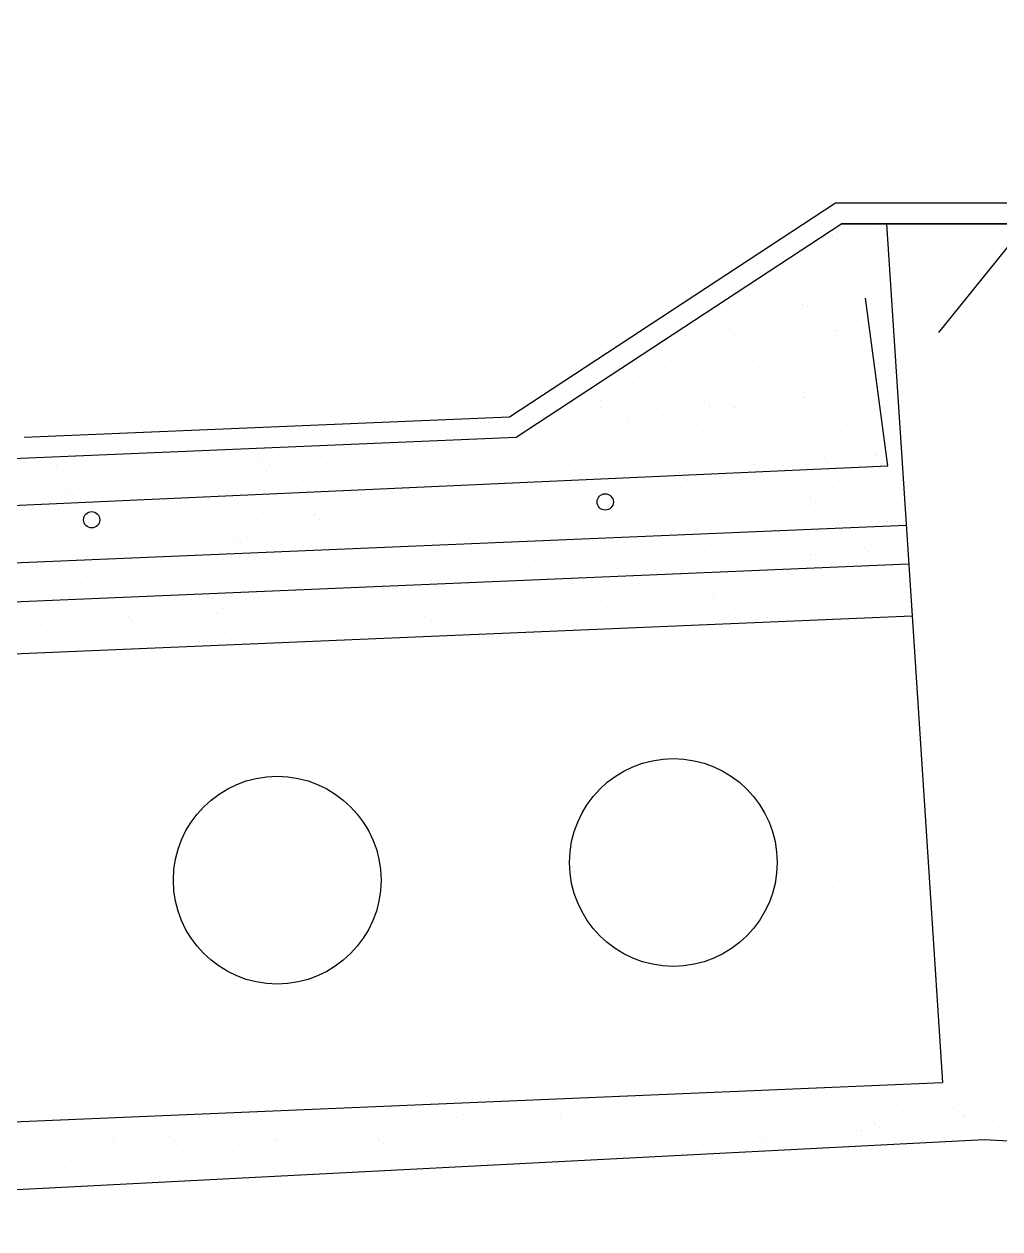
# Model space of a CAD drawing. Header units: metres. Extents: x 343608 to 349087, y 40929 to 44541.
# Drawn here: x 348001.6 to 348377.6, y 41380.9 to 41844.8 of the extents above; entities that cross this region are included whole.
import ezdxf

# ---------------------------------------------------------------- set-up
doc = ezdxf.new("R2010")
doc.units = ezdxf.units.M
doc.layers.add('加粗', color=6, linetype='Continuous')

msp = doc.modelspace()

# ---------------------------------------------------------------- hatches: boundary and pattern name
h = msp.add_hatch()
h.set_pattern_fill('AN31C', scale=200)
h.set_pattern_definition([(45, (0, 0), (-449.0128, 449.0128), [])])
h.paths.add_polyline_path([(348059.15, 41515.19, 1), (348139.15, 41515.19, 1)])
h.paths.add_polyline_path([(348211.77, 41522, 1), (348291.77, 41522, 1)])
h.paths.add_polyline_path([(347877.92, 41507.02, 1), (347957.92, 41507.02, 1)])
h.paths.add_polyline_path([(347707.6, 41492.05, 1), (347787.6, 41492.05, 1)])
h.paths.add_polyline_path([(349039.15, 41409.39), (349039.15, 41522.08), (349015.65, 41543.09), (349087.24, 41568.05), (349039.15, 41573.54), (349039.15, 41589.55), (348389.61, 41616.97), (348377.84, 41437.31)])
h.paths.add_polyline_path([(348441.55, 41522, -1), (348521.55, 41522, -1)])
h.paths.add_polyline_path([(348594.17, 41515.19, -1), (348674.17, 41515.19, -1)])
h.paths.add_polyline_path([(348855.39, 41507.02, -1), (348775.39, 41507.02, -1)])
h.paths.add_polyline_path([(349025.72, 41492.05, -1), (348945.72, 41492.05, -1)])

# ---------------------------------------------------------------- linework, layer by layer
for p, q in [((348353.98, 41726.02), (348449.93, 41844.83)), ((348316.66, 41767.86), (348416.66, 41767.86)), ((348333.83, 41767.86), (348343.71, 41616.97)), ((348312.99, 41763.58), (348312.99, 41763.58)), ((348328.3, 41765.67), (348328.3, 41765.67)), ((348314.83, 41761.89), (348314.83, 41761.89)), ((348300.73, 41756.15), (348300.73, 41756.15)), ((348310.32, 41753.92), (348310.32, 41753.92)), ((348323.53, 41753.92), (348323.53, 41753.92)), ((348323.9, 41755.71), (348323.9, 41755.71)), ((348326.91, 41756.49), (348326.91, 41756.49)), ((348329.11, 41756.39), (348329.11, 41756.39)), ((348290.05, 41750.25), (348290.05, 41750.25)), ((348296.99, 41752.16), (348296.99, 41752.16)), ((348302.19, 41752.85), (348302.19, 41752.85)), ((348316.98, 41752.99), (348316.98, 41752.99)), ((348321.2, 41750.3), (348321.2, 41750.3)), ((348287.84, 41746.26), (348287.84, 41746.26)), ((348293.47, 41745.14), (348293.47, 41745.14)), ((348313.42, 41746.14), (348313.42, 41746.14)), ((348333.48, 41744.8), (348333.48, 41744.8)), ((348305.23, 41740.58), (348305.23, 41740.58)), ((348335.33, 41743.11), (348335.33, 41743.11)), ((348274.35, 41735.91), (348274.35, 41735.91)), ((348301.36, 41736.88), (348301.36, 41736.88)), ((348303.42, 41736.02), (348303.42, 41736.02)), ((348327.54, 41737.22), (348327.54, 41737.22)), ((348305.27, 41734.33), (348305.27, 41734.33)), ((348333.12, 41731.03), (348333.12, 41731.03)), ((348338.33, 41731.72), (348338.33, 41731.72)), ((348346.46, 41732.79), (348346.46, 41732.79)), ((348360.04, 41734.57), (348360.04, 41734.57)), ((348262.29, 41726.66), (348262.29, 41726.66)), ((348262.77, 41727.84), (348262.77, 41727.84)), ((348273.36, 41727.25), (348273.36, 41727.25)), ((348288.47, 41726.99), (348288.47, 41726.99)), ((348293.91, 41727.89), (348293.91, 41727.89)), ((348306.21, 41727.49), (348306.21, 41727.49)), ((348311.41, 41728.17), (348311.41, 41728.17)), ((348313.97, 41726.36), (348313.97, 41726.36)), ((348314.05, 41726.87), (348314.05, 41726.87)), ((348319.54, 41729.24), (348319.54, 41729.24)), ((348325.05, 41727.95), (348325.05, 41727.95)), ((348341.06, 41727.84), (348341.06, 41727.84)), ((348353.98, 41726.02), (348353.98, 41726.02)), ((348356.2, 41728.01), (348356.2, 41728.01)), ((348367.24, 41728.17), (348367.24, 41728.17)), ((348265.71, 41722.15), (348265.71, 41722.15)), ((348266.99, 41725.15), (348266.99, 41725.15)), ((348275.2, 41725.56), (348275.2, 41725.56)), ((348279.29, 41723.94), (348279.29, 41723.94)), ((348284.49, 41724.63), (348284.49, 41724.63)), ((348292.62, 41725.7), (348292.62, 41725.7)), ((348298.13, 41725.21), (348298.13, 41725.21)), ((348329.27, 41725.26), (348329.27, 41725.26)), ((348355.82, 41724.33), (348355.82, 41724.33)), ((348360.41, 41725.32), (348360.41, 41725.32)), ((348243.3, 41718.47), (348243.3, 41718.47)), ((348245.14, 41716.78), (348245.14, 41716.78)), ((348249.4, 41716.76), (348249.4, 41716.76)), ((348252.37, 41720.4), (348252.37, 41720.4)), ((348257.58, 41721.08), (348257.58, 41721.08)), ((348274.98, 41716.64), (348274.98, 41716.64)), ((348283.9, 41717.59), (348283.9, 41717.59)), ((348301.99, 41717.61), (348301.99, 41717.61)), ((348323.92, 41717.24), (348323.92, 41717.24)), ((348353.75, 41717.83), (348353.75, 41717.83)), ((348251.03, 41715.42), (348251.03, 41715.42)), ((348282.17, 41715.48), (348282.17, 41715.48)), ((348313.31, 41715.54), (348313.31, 41715.54)), ((348325.76, 41715.55), (348325.76, 41715.55)), ((348364.52, 41716.36), (348364.52, 41716.36)), ((348375.59, 41715.65), (348375.59, 41715.65)), ((348253.84, 41708.81), (348253.84, 41708.81)), ((348262.92, 41707.39), (348262.92, 41707.39)), ((348289.1, 41707.72), (348289.1, 41707.72)), ((348293.86, 41708.47), (348293.86, 41708.47)), ((348334.46, 41707.58), (348334.46, 41707.58)), ((348341.69, 41708.57), (348341.69, 41708.57)), ((348235.92, 41706.42), (348235.92, 41706.42)), ((348239.71, 41702.74), (348239.71, 41702.74)), ((348270.85, 41702.8), (348270.85, 41702.8)), ((348295.7, 41706.78), (348295.7, 41706.78)), ((348301.99, 41702.85), (348301.99, 41702.85)), ((348315.43, 41702.81), (348315.43, 41702.81)), ((348320.63, 41703.49), (348320.63, 41703.49)), ((348328.76, 41704.56), (348328.76, 41704.56)), ((348333.13, 41702.91), (348333.13, 41702.91)), ((348374.48, 41707.24), (348374.48, 41707.24)), ((348376.32, 41705.55), (348376.32, 41705.55)), ((348223.78, 41700.03), (348223.78, 41700.03)), ((348243.92, 41700.05), (348243.92, 41700.05)), ((348263.8, 41699.69), (348263.8, 41699.69)), ((348275.07, 41700.11), (348275.07, 41700.11)), ((348288.51, 41699.26), (348288.51, 41699.26)), ((348293.71, 41699.95), (348293.71, 41699.95)), ((348301.84, 41701.02), (348301.84, 41701.02)), ((348304.4, 41698.8), (348304.4, 41698.8)), ((348306.21, 41700.17), (348306.21, 41700.17)), ((348337.35, 41700.22), (348337.35, 41700.22)), ((348223.86, 41697.16), (348223.86, 41697.16)), ((348248.01, 41693.93), (348248.01, 41693.93)), ((348250.03, 41697.5), (348250.03, 41697.5)), ((348261.59, 41695.72), (348261.59, 41695.72)), ((348265.64, 41698), (348265.64, 41698)), ((348266.8, 41696.41), (348266.8, 41696.41)), ((348274.93, 41697.48), (348274.93, 41697.48)), ((348275.61, 41697.37), (348275.61, 41697.37)), ((348212.96, 41689.32), (348212.96, 41689.32)), ((348221.09, 41690.39), (348221.09, 41690.39)), ((348227.96, 41690.32), (348227.96, 41690.32)), ((348233.74, 41690.91), (348233.74, 41690.91)), ((348234.67, 41692.18), (348234.67, 41692.18)), ((348235.58, 41689.22), (348235.58, 41689.22)), ((348239.88, 41692.86), (348239.88, 41692.86)), ((348259.1, 41690.38), (348259.1, 41690.38)), ((348274.34, 41690.03), (348274.34, 41690.03)), ((348290.25, 41690.44), (348290.25, 41690.44)), ((348314.35, 41689.68), (348314.35, 41689.68)), ((348321.39, 41690.49), (348321.39, 41690.49)), ((348180.84, 41685.09), (348180.84, 41685.09)), ((348194.17, 41686.85), (348194.17, 41686.85)), ((348207.75, 41688.63), (348207.75, 41688.63)), ((348210.96, 41687.27), (348210.96, 41687.27)), ((348236.55, 41687.15), (348236.55, 41687.15)), ((348263.55, 41688.12), (348263.55, 41688.12)), ((348316.2, 41688), (348316.2, 41688)), ((348124.9, 41681.67), (348124.9, 41681.67)), ((348140.34, 41679.76), (348140.34, 41679.76)), ((348153.92, 41681.55), (348153.92, 41681.55)), ((348159.12, 41682.23), (348159.12, 41682.23)), ((348163.66, 41682.48), (348163.66, 41682.48)), ((348167.25, 41683.3), (348167.25, 41683.3)), ((348203.67, 41682.14), (348203.67, 41682.14)), ((348205.52, 41680.45), (348205.52, 41680.45)), ((348244.28, 41681.25), (348244.28, 41681.25)), ((348284.29, 41680.91), (348284.29, 41680.91)), ((348324.9, 41680.02), (348324.9, 41680.02)), ((348337.98, 41679.89), (348337.98, 41679.89)), ((348012.38, 41675.81), (348012.38, 41675.81)), ((348029.79, 41677.3), (348029.79, 41677.3)), ((348052.98, 41674.93), (348052.98, 41674.93)), ((348060.93, 41677.36), (348060.93, 41677.36)), ((348066.95, 41675.53), (348066.95, 41675.53)), ((348092.08, 41677.42), (348092.08, 41677.42)), ((348093.13, 41675.86), (348093.13, 41675.86)), ((348105.29, 41675.14), (348105.29, 41675.14)), ((348113.42, 41676.21), (348113.42, 41676.21)), ((348118.71, 41675.74), (348118.71, 41675.74)), ((348123.22, 41677.47), (348123.22, 41677.47)), ((348127, 41678), (348127, 41678)), ((348132.21, 41678.69), (348132.21, 41678.69)), ((348145.72, 41676.71), (348145.72, 41676.71)), ((348154.36, 41677.53), (348154.36, 41677.53)), ((348158.58, 41674.84), (348158.58, 41674.84)), ((348171.9, 41677.04), (348171.9, 41677.04)), ((348185.5, 41677.59), (348185.5, 41677.59)), ((348189.72, 41674.9), (348189.72, 41674.9)), ((348197.48, 41676.92), (348197.48, 41676.92)), ((348216.64, 41677.64), (348216.64, 41677.64)), ((348220.86, 41674.96), (348220.86, 41674.96)), ((348224.49, 41677.89), (348224.49, 41677.89)), ((348247.78, 41677.7), (348247.78, 41677.7)), ((348250.66, 41678.23), (348250.66, 41678.23)), ((348252, 41675.01), (348252, 41675.01)), ((348278.92, 41677.75), (348278.92, 41677.75)), ((348283.14, 41675.07), (348283.14, 41675.07)), ((348286.14, 41679.22), (348286.14, 41679.22)), ((348302.93, 41675.27), (348302.93, 41675.27)), ((348310.07, 41677.81), (348310.07, 41677.81)), ((348311.06, 41676.34), (348311.06, 41676.34)), ((348314.28, 41675.13), (348314.28, 41675.13)), ((348324.65, 41678.13), (348324.65, 41678.13)), ((348329.43, 41679.41), (348329.43, 41679.41)), ((348329.85, 41678.82), (348329.85, 41678.82)), ((348002.87, 41674.56), (348002.87, 41674.56)), ((348014.22, 41674.13), (348014.22, 41674.13)), ((348014.36, 41674.68), (348014.36, 41674.68)), ((348034.01, 41674.62), (348034.01, 41674.62)), ((348039.95, 41674.55), (348039.95, 41674.55)), ((348065.15, 41674.67), (348065.15, 41674.67)), ((348073.17, 41670.91), (348073.17, 41670.91)), ((348078.37, 41671.6), (348078.37, 41671.6)), ((348086.5, 41672.67), (348086.5, 41672.67)), ((348092.99, 41674.59), (348092.99, 41674.59)), ((348094.84, 41672.9), (348094.84, 41672.9)), ((348096.29, 41674.73), (348096.29, 41674.73)), ((348100.08, 41674.46), (348100.08, 41674.46)), ((348127.43, 41674.79), (348127.43, 41674.79)), ((348133.6, 41673.7), (348133.6, 41673.7)), ((348173.61, 41673.36), (348173.61, 41673.36)), ((348175.46, 41671.67), (348175.46, 41671.67)), ((348214.22, 41672.47), (348214.22, 41672.47)), ((348254.23, 41672.13), (348254.23, 41672.13)), ((348256.07, 41670.44), (348256.07, 41670.44)), ((348270.81, 41671.04), (348270.81, 41671.04)), ((348276.02, 41671.73), (348276.02, 41671.73)), ((348284.15, 41672.8), (348284.15, 41672.8)), ((348294.84, 41671.25), (348294.84, 41671.25)), ((348297.73, 41674.59), (348297.73, 41674.59)), ((348334.85, 41670.9), (348334.85, 41670.9)), ((348022.92, 41666.15), (348022.92, 41666.15)), ((348032.67, 41665.58), (348032.67, 41665.58)), ((348046.25, 41667.37), (348046.25, 41667.37)), ((348051.45, 41668.06), (348051.45, 41668.06)), ((348054.06, 41665.63), (348054.06, 41665.63)), ((348059.58, 41669.13), (348059.58, 41669.13)), ((348062.93, 41665.81), (348062.93, 41665.81)), ((348106.65, 41666.48), (348106.65, 41666.48)), ((348132.83, 41666.82), (348132.83, 41666.82)), ((348158.41, 41666.69), (348158.41, 41666.69)), ((348185.42, 41667.67), (348185.42, 41667.67)), ((348211.59, 41668), (348211.59, 41668)), ((348230.31, 41665.71), (348230.31, 41665.71)), ((348237.18, 41667.88), (348237.18, 41667.88)), ((348243.89, 41667.5), (348243.89, 41667.5)), ((348249.1, 41668.19), (348249.1, 41668.19)), ((348257.23, 41669.26), (348257.23, 41669.26)), ((348315.94, 41669.06), (348315.94, 41669.06)), ((348336.69, 41669.21), (348336.69, 41669.21)), ((348005.75, 41662.04), (348005.75, 41662.04)), ((348018.05, 41664.89), (348018.05, 41664.89)), ((348019.33, 41663.83), (348019.33, 41663.83)), ((348024.54, 41664.51), (348024.54, 41664.51)), ((348027.89, 41665.3), (348027.89, 41665.3)), ((348049.19, 41664.94), (348049.19, 41664.94)), ((348064.78, 41664.12), (348064.78, 41664.12)), ((348079.64, 41665.51), (348079.64, 41665.51)), ((348080.33, 41665), (348080.33, 41665)), ((348103.54, 41664.93), (348103.54, 41664.93)), ((348111.47, 41665.06), (348111.47, 41665.06)), ((348142.62, 41665.11), (348142.62, 41665.11)), ((348143.55, 41664.58), (348143.55, 41664.58)), ((348145.39, 41662.89), (348145.39, 41662.89)), ((348173.76, 41665.17), (348173.76, 41665.17)), ((348184.16, 41663.7), (348184.16, 41663.7)), ((348195.26, 41661.1), (348195.26, 41661.1)), ((348203.39, 41662.17), (348203.39, 41662.17)), ((348204.9, 41665.23), (348204.9, 41665.23)), ((348216.97, 41663.96), (348216.97, 41663.96)), ((348222.18, 41664.64), (348222.18, 41664.64)), ((348236.04, 41665.28), (348236.04, 41665.28)), ((348264.77, 41662.47), (348264.77, 41662.47)), ((348267.18, 41665.34), (348267.18, 41665.34)), ((348298.32, 41665.4), (348298.32, 41665.4)), ((348304.79, 41662.13), (348304.79, 41662.13)), ((348329.46, 41665.45), (348329.46, 41665.45)), ((348032.87, 41657.03), (348032.87, 41657.03)), ((348093.76, 41656.59), (348093.76, 41656.59)), ((348119.34, 41656.47), (348119.34, 41656.47)), ((348146.35, 41657.44), (348146.35, 41657.44)), ((348163.14, 41656.87), (348163.14, 41656.87)), ((348168.34, 41657.55), (348168.34, 41657.55)), ((348172.53, 41657.78), (348172.53, 41657.78)), ((348176.47, 41658.62), (348176.47, 41658.62)), ((348190.06, 41660.41), (348190.06, 41660.41)), ((348198.11, 41657.65), (348198.11, 41657.65)), ((348303.88, 41659.81), (348303.88, 41659.81)), ((348306.63, 41660.44), (348306.63, 41660.44)), ((348330.06, 41660.14), (348330.06, 41660.14)), ((347706.25, 41625.09), (348341.42, 41651.91)), ((348006.73, 41652.2), (348006.73, 41652.2)), ((348014.99, 41655.41), (348014.99, 41655.41)), ((348034.71, 41655.34), (348034.71, 41655.34)), ((348037.87, 41652.26), (348037.87, 41652.26)), ((348040.58, 41655.28), (348040.58, 41655.28)), ((348067.58, 41656.26), (348067.58, 41656.26)), ((348069.01, 41652.32), (348069.01, 41652.32)), ((348073.48, 41656.15), (348073.48, 41656.15)), ((348100.15, 41652.37), (348100.15, 41652.37)), ((348113.49, 41655.8), (348113.49, 41655.8)), ((348115.33, 41654.12), (348115.33, 41654.12)), ((348131.29, 41652.43), (348131.29, 41652.43)), ((348136.22, 41653.32), (348136.22, 41653.32)), ((348141.43, 41654.01), (348141.43, 41654.01)), ((348149.56, 41655.08), (348149.56, 41655.08)), ((348154.09, 41654.92), (348154.09, 41654.92)), ((348162.43, 41652.49), (348162.43, 41652.49)), ((348193.58, 41652.54), (348193.58, 41652.54)), ((348194.11, 41654.58), (348194.11, 41654.58)), ((348195.95, 41652.89), (348195.95, 41652.89)), ((348224.72, 41652.6), (348224.72, 41652.6)), ((348234.71, 41653.69), (348234.71, 41653.69)), ((348255.86, 41652.66), (348255.86, 41652.66)), ((348274.73, 41653.35), (348274.73, 41653.35)), ((348276.57, 41651.66), (348276.57, 41651.66)), ((348287, 41652.71), (348287, 41652.71)), ((348315.33, 41652.46), (348315.33, 41652.46)), ((348318.14, 41652.77), (348318.14, 41652.77)), ((348320.28, 41651.67), (348320.28, 41651.67)), ((348333.87, 41653.45), (348333.87, 41653.45)), ((348339.07, 41654.14), (348339.07, 41654.14)), ((348002.81, 41648.26), (348002.81, 41648.26)), ((348010.94, 41649.52), (348010.94, 41649.52)), ((348042.09, 41649.57), (348042.09, 41649.57)), ((348043.41, 41647.37), (348043.41, 41647.37)), ((348073.23, 41649.63), (348073.23, 41649.63)), ((348083.43, 41647.03), (348083.43, 41647.03)), ((348095.72, 41647.99), (348095.72, 41647.99)), ((348104.37, 41649.69), (348104.37, 41649.69)), ((348107.28, 41647.22), (348107.28, 41647.22)), ((348109.3, 41649.78), (348109.3, 41649.78)), ((348114.51, 41650.47), (348114.51, 41650.47)), ((348122.64, 41651.54), (348122.64, 41651.54)), ((348133.46, 41647.55), (348133.46, 41647.55)), ((348135.51, 41649.74), (348135.51, 41649.74)), ((348159.04, 41647.43), (348159.04, 41647.43)), ((348166.65, 41649.8), (348166.65, 41649.8)), ((348186.05, 41648.4), (348186.05, 41648.4)), ((348197.79, 41649.86), (348197.79, 41649.86)), ((348212.22, 41648.73), (348212.22, 41648.73)), ((348228.93, 41649.91), (348228.93, 41649.91)), ((348260.08, 41649.97), (348260.08, 41649.97)), ((348285.24, 41647.05), (348285.24, 41647.05)), ((348290.99, 41649.92), (348290.99, 41649.92)), ((348291.22, 41650.03), (348291.22, 41650.03)), ((348293.37, 41648.12), (348293.37, 41648.12)), ((348306.95, 41649.91), (348306.95, 41649.91)), ((348312.15, 41650.59), (348312.15, 41650.59)), ((348316.57, 41649.79), (348316.57, 41649.79)), ((348322.36, 41650.08), (348322.36, 41650.08)), ((348004.65, 41646.57), (348004.65, 41646.57)), ((348028.52, 41646.03), (348028.52, 41646.03)), ((348054.69, 41646.36), (348054.69, 41646.36)), ((348055.47, 41642.69), (348055.47, 41642.69)), ((348060.67, 41643.38), (348060.67, 41643.38)), ((348068.8, 41644.45), (348068.8, 41644.45)), ((348080.27, 41646.24), (348080.27, 41646.24)), ((348082.39, 41646.24), (348082.39, 41646.24)), ((348085.27, 41645.34), (348085.27, 41645.34)), ((348087.59, 41646.92), (348087.59, 41646.92)), ((348124.03, 41646.14), (348124.03, 41646.14)), ((348164.05, 41645.8), (348164.05, 41645.8)), ((348165.89, 41644.11), (348165.89, 41644.11)), ((348204.65, 41644.92), (348204.65, 41644.92)), ((348244.67, 41644.57), (348244.67, 41644.57)), ((348246.51, 41642.88), (348246.51, 41642.88)), ((348253.11, 41642.82), (348253.11, 41642.82)), ((348258.32, 41643.51), (348258.32, 41643.51)), ((348266.45, 41644.58), (348266.45, 41644.58)), ((348280.03, 41646.37), (348280.03, 41646.37)), ((348285.27, 41643.69), (348285.27, 41643.69)), ((348325.29, 41643.34), (348325.29, 41643.34)), ((348013.35, 41638.6), (348013.35, 41638.6)), ((348026.13, 41639.85), (348026.13, 41639.85)), ((348028.55, 41639.15), (348028.55, 41639.15)), ((348033.76, 41639.83), (348033.76, 41639.83)), ((348041.89, 41640.91), (348041.89, 41640.91)), ((348053.37, 41638.25), (348053.37, 41638.25)), ((348057.27, 41639.9), (348057.27, 41639.9)), ((348088.41, 41639.96), (348088.41, 41639.96)), ((348119.55, 41640.02), (348119.55, 41640.02)), ((348146.98, 41638.17), (348146.98, 41638.17)), ((348150.69, 41640.07), (348150.69, 41640.07)), ((348173.16, 41638.51), (348173.16, 41638.51)), ((348181.83, 41640.13), (348181.83, 41640.13)), ((348198.74, 41638.38), (348198.74, 41638.38)), ((348212.97, 41640.19), (348212.97, 41640.19)), ((348226.19, 41639.28), (348226.19, 41639.28)), ((348231.4, 41639.96), (348231.4, 41639.96)), ((348239.53, 41641.03), (348239.53, 41641.03)), ((348244.12, 41640.24), (348244.12, 41640.24)), ((348251.92, 41639.69), (348251.92, 41639.69)), ((348275.26, 41640.3), (348275.26, 41640.3)), ((348277.5, 41639.57), (348277.5, 41639.57)), ((348304.51, 41640.54), (348304.51, 41640.54)), ((348306.4, 41640.36), (348306.4, 41640.36)), ((348327.13, 41641.66), (348327.13, 41641.66)), ((348330.69, 41640.88), (348330.69, 41640.88)), ((348337.54, 41640.41), (348337.54, 41640.41)), ((347706.25, 41610.08), (348342.41, 41636.94)), ((348006.84, 41636.29), (348006.84, 41636.29)), ((348014.97, 41637.36), (348014.97, 41637.36)), ((348015.62, 41636.14), (348015.62, 41636.14)), ((348041.21, 41636.02), (348041.21, 41636.02)), ((348055.21, 41636.56), (348055.21, 41636.56)), ((348068.21, 41636.99), (348068.21, 41636.99)), ((348093.97, 41637.37), (348093.97, 41637.37)), ((348094.39, 41637.32), (348094.39, 41637.32)), ((348119.97, 41637.2), (348119.97, 41637.2)), ((348133.99, 41637.02), (348133.99, 41637.02)), ((348135.83, 41635.33), (348135.83, 41635.33)), ((348174.59, 41636.14), (348174.59, 41636.14)), ((348185.69, 41633.95), (348185.69, 41633.95)), ((348199.28, 41635.73), (348199.28, 41635.73)), ((348204.48, 41636.42), (348204.48, 41636.42)), ((348212.61, 41637.49), (348212.61, 41637.49)), ((348214.61, 41635.8), (348214.61, 41635.8)), ((348216.45, 41634.11), (348216.45, 41634.11)), ((348255.21, 41634.91), (348255.21, 41634.91)), ((348295.22, 41634.57), (348295.22, 41634.57)), ((348335.83, 41633.68), (348335.83, 41633.68)), ((348023.31, 41629.47), (348023.31, 41629.47)), ((348063.91, 41628.59), (348063.91, 41628.59)), ((348145.44, 41628.65), (348145.44, 41628.65)), ((348150.65, 41629.33), (348150.65, 41629.33)), ((348158.78, 41630.4), (348158.78, 41630.4)), ((348172.36, 41632.19), (348172.36, 41632.19)), ((348177.56, 41632.88), (348177.56, 41632.88)), ((348186.68, 41629.13), (348186.68, 41629.13)), ((348212.85, 41629.47), (348212.85, 41629.47)), ((348238.44, 41629.34), (348238.44, 41629.34)), ((348265.44, 41630.32), (348265.44, 41630.32)), ((348291.62, 41630.65), (348291.62, 41630.65)), ((348297.07, 41632.88), (348297.07, 41632.88)), ((348317.2, 41630.53), (348317.2, 41630.53)), ((348002.14, 41625.79), (348002.14, 41625.79)), ((348014.8, 41627.16), (348014.8, 41627.16)), ((348019.02, 41624.48), (348019.02, 41624.48)), ((348025.15, 41627.79), (348025.15, 41627.79)), ((348029.15, 41626.76), (348029.15, 41626.76)), ((348045.95, 41627.22), (348045.95, 41627.22)), ((348050.16, 41624.53), (348050.16, 41624.53)), ((348055.32, 41627.1), (348055.32, 41627.1)), ((348077.09, 41627.28), (348077.09, 41627.28)), ((348080.9, 41626.97), (348080.9, 41626.97)), ((348081.3, 41624.59), (348081.3, 41624.59)), ((348103.93, 41628.25), (348103.93, 41628.25)), ((348105.77, 41626.56), (348105.77, 41626.56)), ((348107.91, 41627.95), (348107.91, 41627.95)), ((348108.23, 41627.33), (348108.23, 41627.33)), ((348112.45, 41624.65), (348112.45, 41624.65)), ((348118.52, 41625.1), (348118.52, 41625.1)), ((348123.73, 41625.79), (348123.73, 41625.79)), ((348131.86, 41626.86), (348131.86, 41626.86)), ((348134.09, 41628.28), (348134.09, 41628.28)), ((348139.37, 41627.39), (348139.37, 41627.39)), ((348143.59, 41624.7), (348143.59, 41624.7)), ((348144.53, 41627.36), (348144.53, 41627.36)), ((348159.67, 41628.16), (348159.67, 41628.16)), ((348170.51, 41627.45), (348170.51, 41627.45)), ((348174.73, 41624.76), (348174.73, 41624.76)), ((348184.54, 41627.02), (348184.54, 41627.02)), ((348186.39, 41625.33), (348186.39, 41625.33)), ((348201.65, 41627.5), (348201.65, 41627.5)), ((348205.87, 41624.82), (348205.87, 41624.82)), ((348225.15, 41626.13), (348225.15, 41626.13)), ((348232.79, 41627.56), (348232.79, 41627.56)), ((348237.01, 41624.87), (348237.01, 41624.87)), ((348263.94, 41627.62), (348263.94, 41627.62)), ((348265.16, 41625.79), (348265.16, 41625.79)), ((348267.01, 41624.1), (348267.01, 41624.1)), ((348268.15, 41624.93), (348268.15, 41624.93)), ((348295.08, 41627.67), (348295.08, 41627.67)), ((348299.29, 41624.99), (348299.29, 41624.99)), ((348305.77, 41624.91), (348305.77, 41624.91)), ((348316.17, 41625.23), (348316.17, 41625.23)), ((348321.37, 41625.92), (348321.37, 41625.92)), ((348326.22, 41627.73), (348326.22, 41627.73)), ((348329.5, 41626.99), (348329.5, 41626.99)), ((348330.44, 41625.04), (348330.44, 41625.04)), ((348033.85, 41619.81), (348033.85, 41619.81)), ((348073.86, 41619.47), (348073.86, 41619.47)), ((348078.02, 41619.77), (348078.02, 41619.77)), ((348091.61, 41621.56), (348091.61, 41621.56)), ((348096.81, 41622.24), (348096.81, 41622.24)), ((348104.94, 41623.31), (348104.94, 41623.31)), ((348173.79, 41619.24), (348173.79, 41619.24)), ((348226.38, 41620.09), (348226.38, 41620.09)), ((348252.55, 41620.42), (348252.55, 41620.42)), ((348275.67, 41619.9), (348275.67, 41619.9)), ((348278.13, 41620.3), (348278.13, 41620.3)), ((348289.25, 41621.69), (348289.25, 41621.69)), ((348294.46, 41622.37), (348294.46, 41622.37)), ((348302.59, 41623.44), (348302.59, 41623.44)), ((348305.14, 41621.27), (348305.14, 41621.27)), ((348331.32, 41621.61), (348331.32, 41621.61)), ((348003.06, 41614.75), (348003.06, 41614.75)), ((348016.25, 41616.87), (348016.25, 41616.87)), ((348034.2, 41614.81), (348034.2, 41614.81)), ((348041.84, 41616.75), (348041.84, 41616.75)), ((348042.98, 41615.16), (348042.98, 41615.16)), ((348051.11, 41616.23), (348051.11, 41616.23)), ((348064.69, 41618.02), (348064.69, 41618.02)), ((348065.34, 41614.86), (348065.34, 41614.86)), ((348068.84, 41617.72), (348068.84, 41617.72)), ((348069.89, 41618.7), (348069.89, 41618.7)), ((348075.71, 41617.78), (348075.71, 41617.78)), ((348095.02, 41618.05), (348095.02, 41618.05)), ((348096.48, 41614.92), (348096.48, 41614.92)), ((348114.47, 41618.59), (348114.47, 41618.59)), ((348120.6, 41617.93), (348120.6, 41617.93)), ((348127.63, 41614.98), (348127.63, 41614.98)), ((348147.61, 41618.91), (348147.61, 41618.91)), ((348154.48, 41618.24), (348154.48, 41618.24)), ((348156.33, 41616.55), (348156.33, 41616.55)), ((348158.77, 41615.03), (348158.77, 41615.03)), ((348189.91, 41615.09), (348189.91, 41615.09)), ((348195.09, 41617.36), (348195.09, 41617.36)), ((348199.37, 41619.12), (348199.37, 41619.12)), ((348221.05, 41615.15), (348221.05, 41615.15)), ((348235.1, 41617.01), (348235.1, 41617.01)), ((348235.41, 41614.6), (348235.41, 41614.6)), ((348236.94, 41615.33), (348236.94, 41615.33)), ((348240.62, 41615.29), (348240.62, 41615.29)), ((348248.75, 41616.36), (348248.75, 41616.36)), ((348252.19, 41615.2), (348252.19, 41615.2)), ((348262.33, 41618.14), (348262.33, 41618.14)), ((348267.54, 41618.83), (348267.54, 41618.83)), ((348275.71, 41616.13), (348275.71, 41616.13)), ((348283.33, 41615.26), (348283.33, 41615.26)), ((348003.79, 41611.04), (348003.79, 41611.04)), ((348010.85, 41610.93), (348010.85, 41610.93)), ((348016.06, 41611.61), (348016.06, 41611.61)), ((348024.19, 41612.68), (348024.19, 41612.68)), ((348037.77, 41614.47), (348037.77, 41614.47)), ((348043.8, 41610.69), (348043.8, 41610.69)), ((348213.7, 41611.74), (348213.7, 41611.74)), ((348221.83, 41612.81), (348221.83, 41612.81)), ((348002.77, 41606.52), (348002.77, 41606.52)), ((348029.78, 41607.49), (348029.78, 41607.49)), ((348045.65, 41609), (348045.65, 41609)), ((348055.95, 41607.83), (348055.95, 41607.83)), ((348081.53, 41607.71), (348081.53, 41607.71)), ((348084.41, 41609.81), (348084.41, 41609.81)), ((348108.54, 41608.68), (348108.54, 41608.68)), ((348124.42, 41609.47), (348124.42, 41609.47)), ((348134.72, 41609.01), (348134.72, 41609.01)), ((348245.64, 41607.35), (348245.64, 41607.35)), ((348315.64, 41515.09), (348315.64, 41515.09)), ((348361.31, 41486.61), (348361.31, 41486.61)), ((348375.43, 41477.69), (348375.43, 41477.69)), ((348376.68, 41439.15), (348376.68, 41439.15)), ((348205.62, 41429.44), (348205.62, 41429.44)), ((348219.2, 41431.23), (348219.2, 41431.23)), ((348238.81, 41432), (348238.81, 41432)), ((348278.83, 41431.66), (348278.83, 41431.66)), ((348280.67, 41429.97), (348280.67, 41429.97)), ((348319.43, 41430.77), (348319.43, 41430.77)), ((348359.45, 41430.43), (348359.45, 41430.43)), ((348110.56, 41426.89), (348110.56, 41426.89)), ((348126.9, 41425.25), (348126.9, 41425.25)), ((348128.13, 41424.45), (348128.13, 41424.45)), ((348141.7, 41426.95), (348141.7, 41426.95)), ((348153.91, 41426.22), (348153.91, 41426.22)), ((348170.57, 41424.82), (348170.57, 41424.82)), ((348172.84, 41427.01), (348172.84, 41427.01)), ((348177.06, 41424.32), (348177.06, 41424.32)), ((348178.7, 41425.89), (348178.7, 41425.89)), ((348180.09, 41426.56), (348180.09, 41426.56)), ((348192.28, 41427.68), (348192.28, 41427.68)), ((348197.49, 41428.37), (348197.49, 41428.37)), ((348203.98, 41427.06), (348203.98, 41427.06)), ((348205.67, 41426.43), (348205.67, 41426.43)), ((348208.2, 41424.38), (348208.2, 41424.38)), ((348232.68, 41427.41), (348232.68, 41427.41)), ((348235.12, 41427.12), (348235.12, 41427.12)), ((348239.34, 41424.43), (348239.34, 41424.43)), ((348258.85, 41427.74), (348258.85, 41427.74)), ((348266.26, 41427.17), (348266.26, 41427.17)), ((348270.48, 41424.49), (348270.48, 41424.49)), ((348284.43, 41427.62), (348284.43, 41427.62)), ((348297.4, 41427.23), (348297.4, 41427.23)), ((348301.62, 41424.55), (348301.62, 41424.55)), ((348311.44, 41428.59), (348311.44, 41428.59)), ((348328.55, 41427.29), (348328.55, 41427.29)), ((348332.76, 41424.6), (348332.76, 41424.6)), ((348337.62, 41428.93), (348337.62, 41428.93)), ((348359.69, 41427.34), (348359.69, 41427.34)), ((348361.29, 41428.74), (348361.29, 41428.74)), ((348363.2, 41428.8), (348363.2, 41428.8)), ((348363.9, 41424.66), (348363.9, 41424.66)), ((348368.22, 41424.95), (348368.22, 41424.95)), ((348376.34, 41426.02), (348376.34, 41426.02)), ((348114.77, 41424.21), (348114.77, 41424.21)), ((348138.45, 41420.59), (348138.45, 41420.59)), ((348143.65, 41421.28), (348143.65, 41421.28)), ((348145.91, 41424.26), (348145.91, 41424.26)), ((348151.78, 41422.35), (348151.78, 41422.35)), ((348165.37, 41424.14), (348165.37, 41424.14)), ((348168.15, 41424.11), (348168.15, 41424.11)), ((348169.99, 41422.42), (348169.99, 41422.42)), ((348208.75, 41423.22), (348208.75, 41423.22)), ((348248.77, 41422.88), (348248.77, 41422.88)), ((348250.61, 41421.19), (348250.61, 41421.19)), ((348289.37, 41422), (348289.37, 41422)), ((348329.38, 41421.65), (348329.38, 41421.65)), ((348331.23, 41419.96), (348331.23, 41419.96)), ((348336.09, 41420.72), (348336.09, 41420.72)), ((348341.3, 41421.41), (348341.3, 41421.41)), ((348349.43, 41422.48), (348349.43, 41422.48)), ((348363.01, 41424.27), (348363.01, 41424.27)), ((348369.99, 41420.77), (348369.99, 41420.77)), ((348377.31, 41419.88), (348377.31, 41419.88)), ((347706.25, 41380.9), (348371.5, 41415.28)), ((348017.45, 41416.9), (348017.45, 41416.9)), ((348057.47, 41416.56), (348057.47, 41416.56)), ((348062.25, 41415.15), (348062.25, 41415.15)), ((348097.95, 41415.26), (348097.95, 41415.26)), ((348098.07, 41415.67), (348098.07, 41415.67)), ((348111.53, 41417.05), (348111.53, 41417.05)), ((348114.84, 41416), (348114.84, 41416)), ((348116.74, 41417.74), (348116.74, 41417.74)), ((348124.87, 41418.81), (348124.87, 41418.81)), ((348138.09, 41415.33), (348138.09, 41415.33)), ((348141.02, 41416.33), (348141.02, 41416.33)), ((348166.6, 41416.21), (348166.6, 41416.21)), ((348193.61, 41417.18), (348193.61, 41417.18)), ((348219.78, 41417.51), (348219.78, 41417.51)), ((348245.36, 41417.39), (348245.36, 41417.39)), ((348272.37, 41418.36), (348272.37, 41418.36)), ((348295.59, 41415.39), (348295.59, 41415.39)), ((348298.55, 41418.7), (348298.55, 41418.7)), ((348309.17, 41417.18), (348309.17, 41417.18)), ((348314.38, 41417.86), (348314.38, 41417.86)), ((348322.51, 41418.93), (348322.51, 41418.93)), ((348324.13, 41418.58), (348324.13, 41418.58)), ((348351.14, 41419.55), (348351.14, 41419.55)), ((348371.5, 41415.28), (349039.15, 41382.96)), ((348005.39, 41414.31), (348005.39, 41414.31)), ((348009.07, 41413.84), (348009.07, 41413.84)), ((348036.08, 41414.81), (348036.08, 41414.81)), ((348036.53, 41414.36), (348036.53, 41414.36)), ((348059.31, 41414.87), (348059.31, 41414.87)), ((348062.9, 41410.65), (348062.9, 41410.65)), ((348067.67, 41414.42), (348067.67, 41414.42)), ((348071.03, 41411.72), (348071.03, 41411.72)), ((348084.61, 41413.51), (348084.61, 41413.51)), ((348087.83, 41415.02), (348087.83, 41415.02)), ((348089.82, 41414.19), (348089.82, 41414.19)), ((348098.81, 41414.48), (348098.81, 41414.48)), ((348129.95, 41414.53), (348129.95, 41414.53)), ((348139.93, 41413.64), (348139.93, 41413.64)), ((348161.1, 41414.59), (348161.1, 41414.59)), ((348178.69, 41414.45), (348178.69, 41414.45)), ((348192.24, 41414.65), (348192.24, 41414.65)), ((348218.7, 41414.1), (348218.7, 41414.1)), ((348220.55, 41412.41), (348220.55, 41412.41)), ((348223.38, 41414.7), (348223.38, 41414.7)), ((348254.52, 41414.76), (348254.52, 41414.76)), ((348259.31, 41413.22), (348259.31, 41413.22)), ((348260.54, 41410.78), (348260.54, 41410.78)), ((348268.67, 41411.85), (348268.67, 41411.85)), ((348282.26, 41413.64), (348282.26, 41413.64)), ((348285.66, 41414.82), (348285.66, 41414.82)), ((348287.46, 41414.32), (348287.46, 41414.32)), ((348299.32, 41412.87), (348299.32, 41412.87)), ((348316.8, 41414.87), (348316.8, 41414.87)), ((348347.94, 41414.93), (348347.94, 41414.93)), ((348027.41, 41407.78), (348027.41, 41407.78)), ((348029.25, 41406.09), (348029.25, 41406.09)), ((348030.78, 41406.42), (348030.78, 41406.42)), ((348035.98, 41407.1), (348035.98, 41407.1)), ((348044.11, 41408.17), (348044.11, 41408.17)), ((348057.7, 41409.96), (348057.7, 41409.96)), ((348068.01, 41406.9), (348068.01, 41406.9)), ((348075.77, 41405.77), (348075.77, 41405.77)), ((348101.95, 41406.1), (348101.95, 41406.1)), ((348108.02, 41406.55), (348108.02, 41406.55)), ((348127.53, 41405.98), (348127.53, 41405.98)), ((348154.54, 41406.95), (348154.54, 41406.95)), ((348180.72, 41407.29), (348180.72, 41407.29)), ((348206.3, 41407.17), (348206.3, 41407.17)), ((348255.34, 41410.09), (348255.34, 41410.09)), ((348003.86, 41402.88), (348003.86, 41402.88)), ((348009.06, 41403.56), (348009.06, 41403.56)), ((348017.19, 41404.63), (348017.19, 41404.63)), ((348023.18, 41404.92), (348023.18, 41404.92)), ((348025.21, 41401.68), (348025.21, 41401.68)), ((348048.76, 41404.8), (348048.76, 41404.8)), ((348056.35, 41401.74), (348056.35, 41401.74)), ((348087.49, 41401.79), (348087.49, 41401.79)), ((348109.87, 41404.86), (348109.87, 41404.86)), ((348148.63, 41405.67), (348148.63, 41405.67)), ((348029.42, 41398.99), (348029.42, 41398.99)), ((348037.95, 41398.12), (348037.95, 41398.12))]:
    msp.add_line(p, q)
for points in [[(348741.35, 41685.2), (348544.64, 41693.5), (348419.05, 41775.86), (348314.27, 41775.86), (348188.68, 41693.5), (348001.65, 41685.61)], [(349039.15, 41664.62), (348542.09, 41685.6), (348416.66, 41767.86), (348316.66, 41767.86), (348191.22, 41685.6), (347706.25, 41665.13)]]:
    msp.add_lwpolyline(points)
for centre in [(348225.51, 41660.84), (348027.68, 41653.95)]:
    msp.add_circle(centre, 3.14)
at = {"layer": '加粗'}
for p, q in [((348334.36, 41674.68), (348325.73, 41739.33)), ((347711.13, 41646.66), (348334.36, 41674.68)), ((347706.25, 41590.06), (348343.71, 41616.97)), ((348343.71, 41616.97), (348355.48, 41437.31)), ((347706.25, 41409.9), (348355.48, 41437.31))]:
    msp.add_line(p, q, dxfattribs=at)
for centre in [(348251.77, 41522), (348099.15, 41515.19)]:
    msp.add_circle(centre, 40, dxfattribs=at)

doc.saveas('drawing.dxf')
